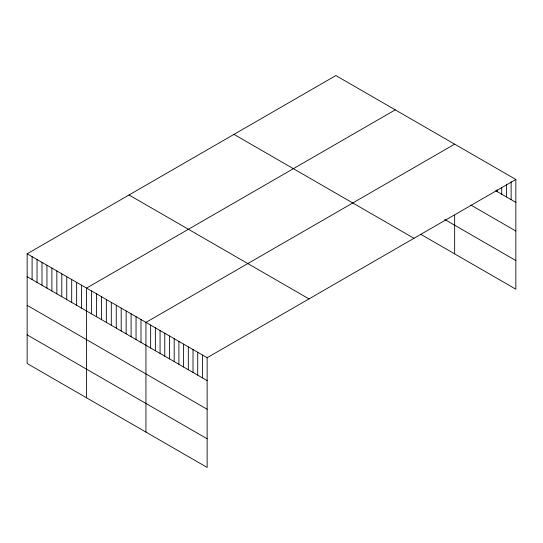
<?xml version="1.0" encoding="UTF-8"?>
<svg xmlns="http://www.w3.org/2000/svg" width="543" height="543" viewBox="0 0 543 543"><rect width="100%" height="100%" fill="white"/><g stroke="black" fill="none" stroke-linecap="round" stroke-linejoin="round"><path stroke-width="0.81" d="M515.85 179.482L207.141 357.715L207.141 467.435L27.15 363.518L27.15 253.798L335.859 75.565L515.85 179.482L515.85 289.202L420.71 234.277M395.256 109.856L86.547 288.089L86.547 397.809M454.654 144.153L145.945 322.386L145.945 432.099M495.678 190.729L515.85 202.376M470.795 205.016L515.85 231.026M444.751 219.501L515.85 260.552M233.985 134.386L413.976 238.296M129.024 194.985L309.015 298.901M27.15 253.798L207.141 357.715M27.15 276.692L207.141 380.609M27.15 305.342L207.141 409.259M27.15 334.868L207.141 438.785M511.139 181.851L511.139 199.661M506.436 184.22L506.436 196.939M501.725 187.437L501.725 194.224M497.021 189.806L497.021 191.503M454.654 215.374L454.654 253.873M202.43 355L202.43 377.887M197.727 352.278L197.727 375.172M193.016 349.563L193.016 372.457M188.312 346.841L188.312 369.735M183.602 344.126L183.602 367.02M178.898 341.404L178.898 364.299M174.188 338.689L174.188 361.584M169.477 335.974L169.477 358.869M164.773 333.253L164.773 356.147M160.063 330.538L160.063 353.432M155.359 327.816L155.359 350.71M150.649 325.101L150.649 347.995M140.997 319.528L140.997 342.416M136.042 316.671L136.042 339.558M131.094 313.813L131.094 336.701M126.146 310.949L126.146 333.843M121.198 308.091L121.198 330.986M116.243 305.234L116.243 328.128M111.295 302.376L111.295 325.271M106.347 299.519L106.347 322.413M101.398 296.661L101.398 319.555M96.444 293.804L96.444 316.698M91.496 290.946L91.496 313.84M81.599 285.231L81.599 308.125M76.644 282.374L76.644 305.268M71.696 279.516L71.696 302.41M66.748 276.659L66.748 299.553M61.8 273.801L61.8 296.695M56.845 270.943L56.845 293.838M51.897 268.086L51.897 290.98M46.949 265.228L46.949 288.123M42.001 262.371L42.001 285.265M37.046 259.513L37.046 282.408M32.098 256.656L32.098 279.55"/></g></svg>
